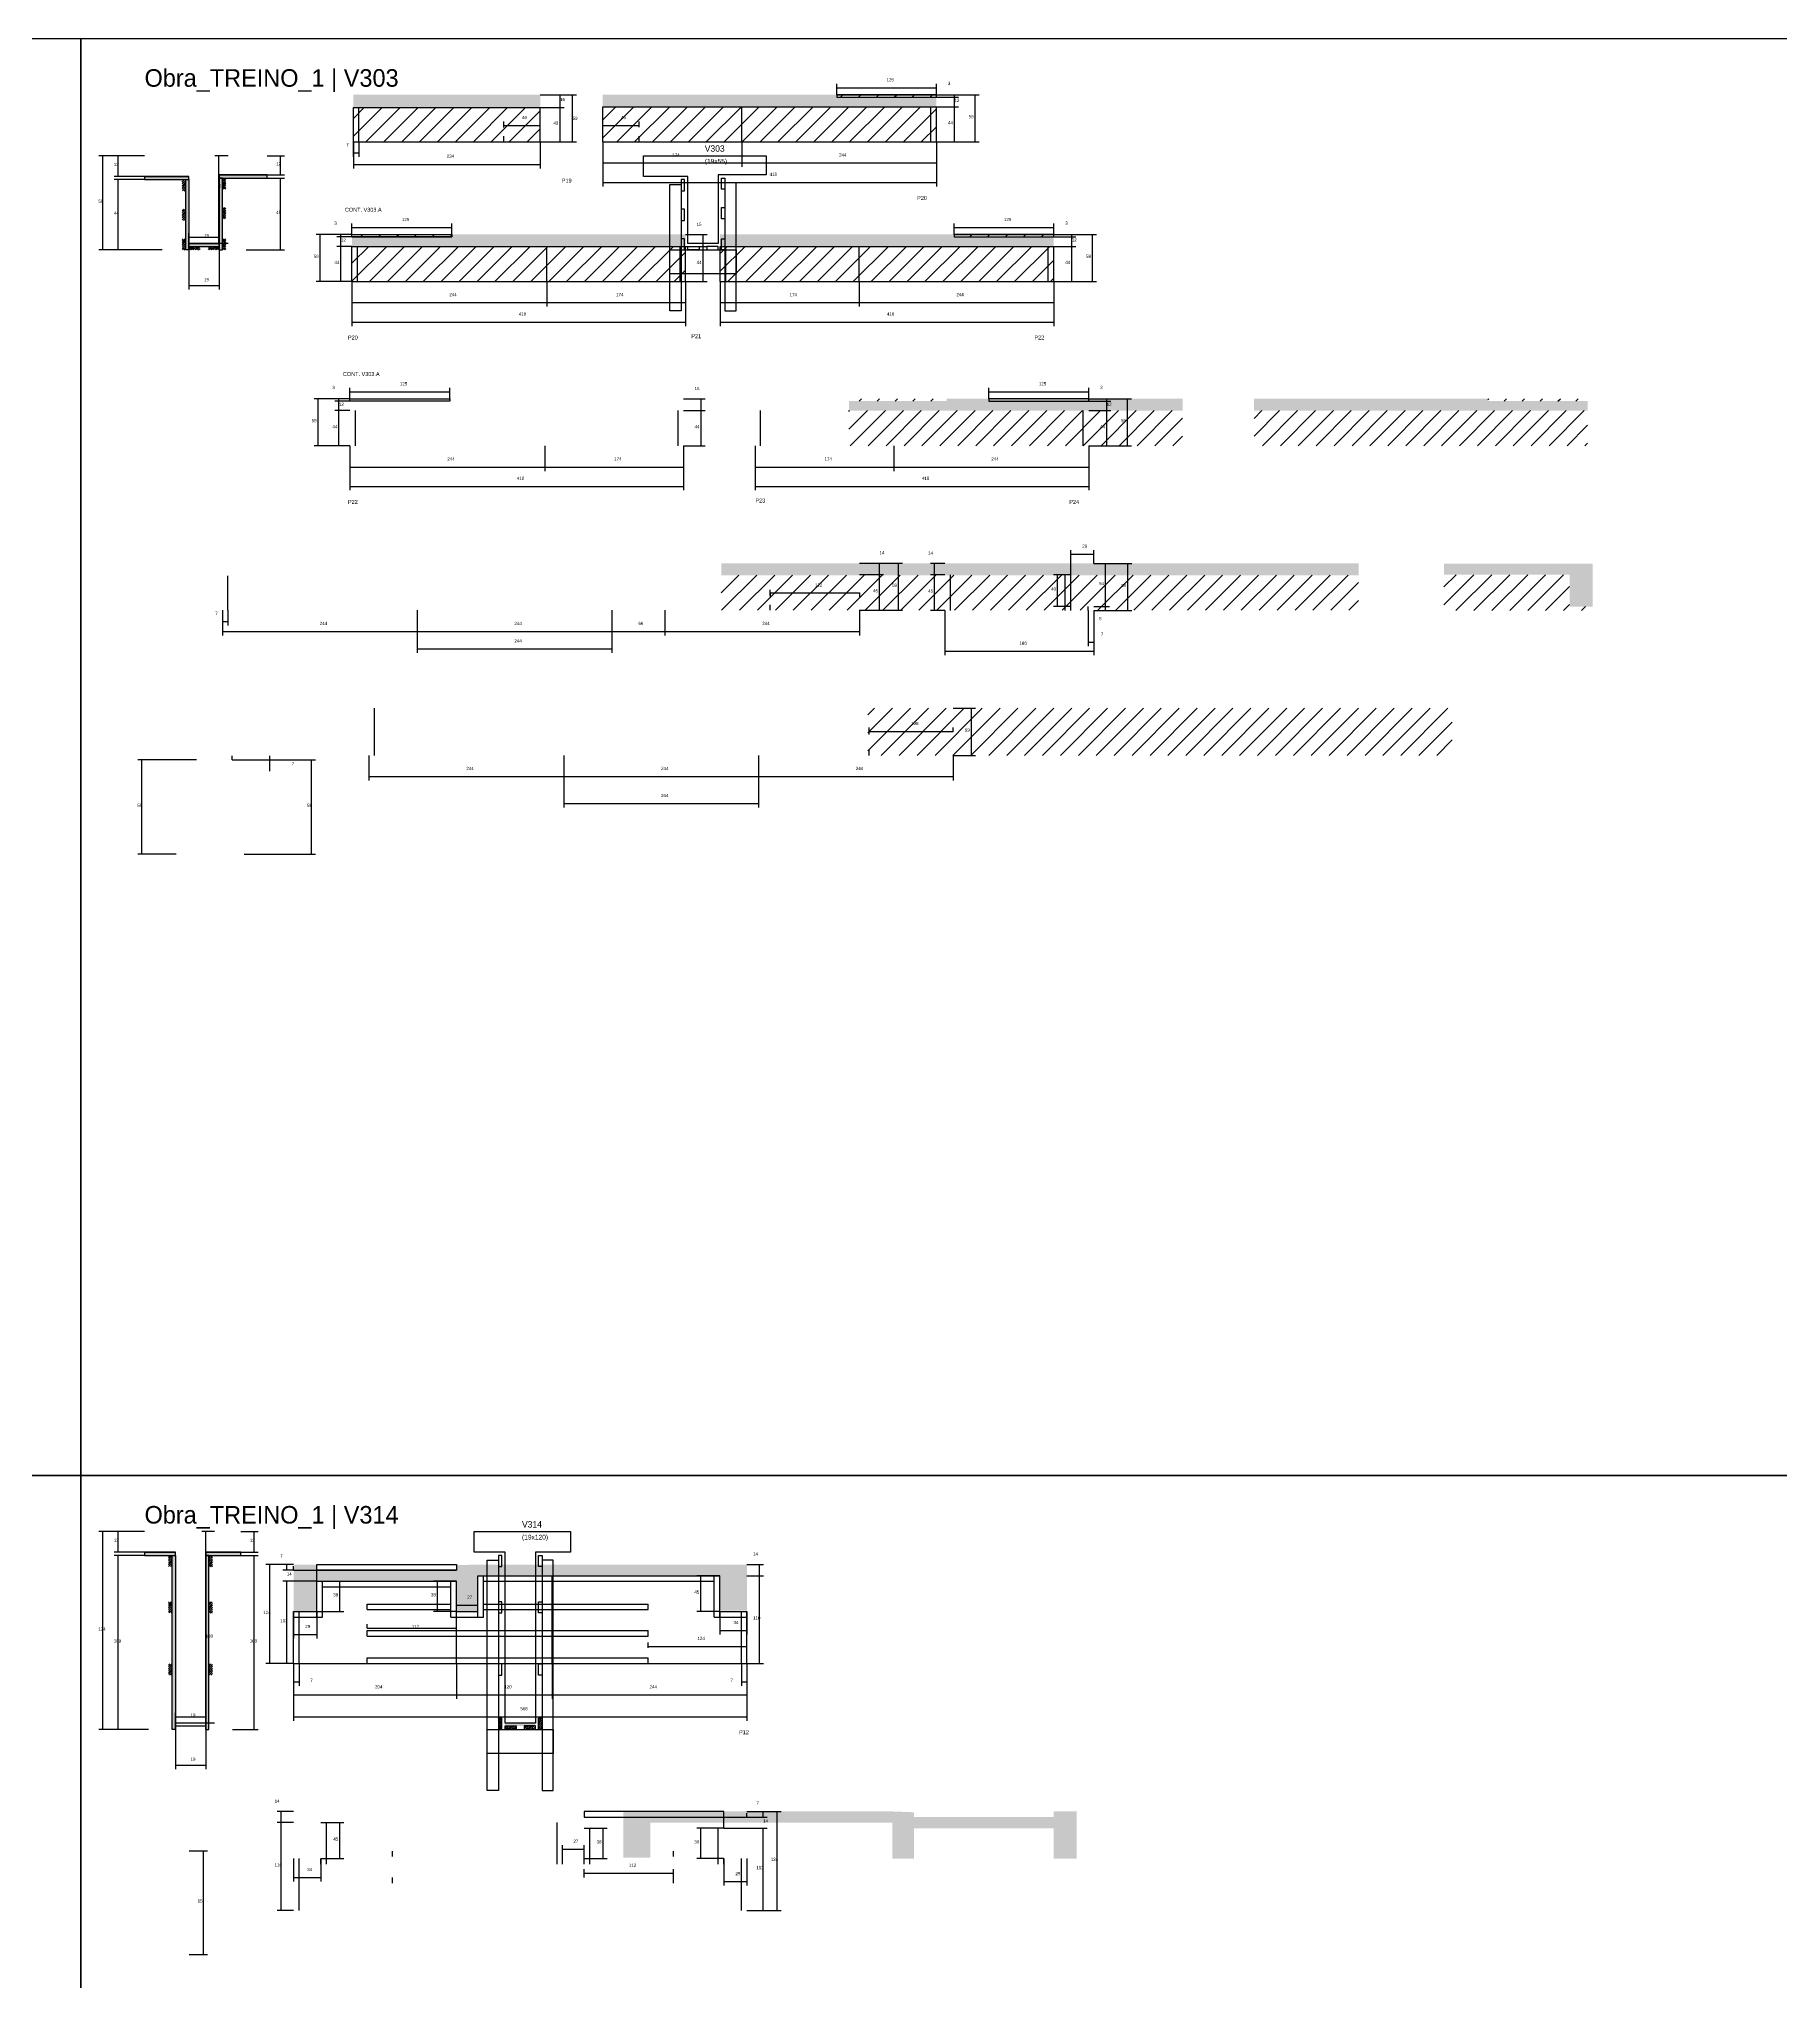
# Model space of a CAD drawing. Header units: metres. Extents: x -41 to 34800, y -36000 to 1848.
# Drawn here: x 8648 to 10829, y -633 to 1800 of the extents above; entities that cross this region are included whole.
import ezdxf

# ---------------------------------------------------------------- set-up
doc = ezdxf.new("R2010")
doc.units = ezdxf.units.M
for name, color, linetype in [('CELL_BORDER', 8, 'Continuous'), ('CONCRETO', 251, 'Continuous'), ('COTA', 4, 'Continuous'), ('Cota Seção (2x)', 4, 'Continuous'), ('Hachura', 253, 'Continuous'), ('LABEL_ID', 3, 'Continuous'), ('Madeira', 126, 'Continuous'), ('NOMENCLATURA', 7, 'Continuous'), ('Painéis', 200, 'Continuous'), ('REAPROVEITAMENTO', 251, 'Continuous'), ('SARR_2.2x7', 40, 'Continuous'), ('SARR_3.5x7', 81, 'Continuous'), ('Texto Seção', 7, 'Continuous')]:
    doc.layers.add(name, color=color, linetype=linetype)

msp = doc.modelspace()

# ---------------------------------------------------------------- hatches: boundary and pattern name
at = {"layer": 'COTA'}
h = msp.add_hatch(dxfattribs=at)
h.set_pattern_fill('AR-CONC', scale=0.03)
h.paths.add_polyline_path([(9275.7, 1714), (9275.7, 1730), (9275.7, 1730), (9041.7, 1730), (9041.7, 1730), (9041.7, 1714), (9041.7, 1714), (9275.7, 1714)])
h = msp.add_hatch(dxfattribs=at)
h.set_pattern_fill('AR-CONC', scale=0.03)
h.paths.add_polyline_path([(9354.2, 1730), (9354.2, 1715), (9354.2, 1715), (9772.2, 1715), (9772.2, 1715), (9772.2, 1727), (9772.2, 1727), (9647.2, 1727), (9647.2, 1727), (9647.2, 1730), (9647.2, 1730), (9354.2, 1730)])
h = msp.add_hatch(dxfattribs=at)
h.set_pattern_fill('AR-CONC', scale=0.03)
h.paths.add_polyline_path([(9457.9, 1540), (9457.9, 1555), (9457.9, 1555), (9162.4, 1555), (9162.4, 1555), (9162.4, 1552), (9162.4, 1552), (9039.9, 1552), (9039.9, 1552), (9039.9, 1540), (9039.9, 1540), (9457.9, 1540)])
h = msp.add_hatch(dxfattribs=at)
h.set_pattern_fill('AR-CONC', scale=0.03)
h.paths.add_polyline_path([(9501.2, 1555), (9501.2, 1540), (9501.2, 1540), (9919.2, 1540), (9919.2, 1540), (9919.2, 1552), (9919.2, 1552), (9794.2, 1552), (9794.2, 1552), (9794.2, 1555), (9794.2, 1555), (9501.2, 1555)])
h = msp.add_hatch(dxfattribs=at)
h.set_pattern_fill('AR-CONC', scale=0.03)
h.paths.add_polyline_path([(10080.5, 1334.2), (10080.5, 1349.2), (10080.5, 1349.2), (9785, 1349.2), (9785, 1349.2), (9785, 1346.2), (9785, 1346.2), (9662.5, 1346.2), (9662.5, 1346.2), (9662.5, 1334.2), (9662.5, 1334.2), (10080.5, 1334.2)])
h = msp.add_hatch(dxfattribs=at)
h.set_pattern_fill('AR-CONC', scale=0.03)
h.paths.add_polyline_path([(10170.1, 1349.2), (10170.1, 1334.2), (10170.1, 1334.2), (10588.1, 1334.2), (10588.1, 1334.2), (10588.1, 1346.2), (10588.1, 1346.2), (10463.1, 1346.2), (10463.1, 1346.2), (10463.1, 1349.2), (10463.1, 1349.2), (10170.1, 1349.2)])
h = msp.add_hatch(dxfattribs=at)
h.set_pattern_fill('AR-CONC', scale=0.03)
h.paths.add_polyline_path([(10301.1, 1128.1), (10301.1, 1143.1), (10301.1, 1143.1), (9502.6, 1143.1), (9502.6, 1143.1), (9502.6, 1128.1), (9502.6, 1128.1), (10301.1, 1128.1)])
h = msp.add_hatch(dxfattribs=at)
h.set_pattern_fill('AR-CONC', scale=0.03)
h.paths.add_polyline_path([(10408, 1142.7), (10408, 1128.7), (10408, 1128.7), (10565.5, 1128.7), (10565.5, 1128.7), (10565.5, 1088.7), (10565.5, 1088.7), (10594.5, 1088.7), (10594.5, 1088.7), (10594.5, 1142.7), (10594.5, 1142.7), (10408, 1142.7)])
h = msp.add_hatch(dxfattribs=at)
h.set_pattern_fill('AR-CONC', scale=0.03)
h.paths.add_polyline_path([(8995.8, -132.3), (9170.8, -132.3), (9170.8, -132.3), (9170.8, -170.3), (9170.8, -170.3), (9197.8, -170.3), (9197.8, -170.3), (9197.8, -111.3), (9197.8, -111.3), (9170.8, -112.2), (9170.8, -112.2), (9170.8, -118.3), (9170.8, -118.3), (8995.8, -118.3), (8995.8, -118.3), (8995.8, -111.3), (8995.8, -111.3), (8966.8, -111.3), (8966.8, -111.3), (8966.8, -170.3), (8966.8, -170.3), (8995.8, -170.3), (8995.8, -170.3), (8995.8, -132.3)])
h = msp.add_hatch(dxfattribs=at)
h.set_pattern_fill('AR-CONC', scale=0.03)
h.paths.add_polyline_path([(9197.8, -125.3), (9500.8, -125.3), (9500.8, -125.3), (9500.8, -169.3), (9500.8, -169.3), (9534.8, -169.3), (9534.8, -169.3), (9534.7, -111.3), (9534.7, -111.3), (9197.8, -111.3), (9197.8, -111.3), (9197.8, -125.3)])
h = msp.add_hatch(dxfattribs=at)
h.set_pattern_fill('AR-CONC', scale=0.03)
h.paths.add_polyline_path([(9716.9, -434.7), (9413.9, -434.7), (9413.9, -434.7), (9413.9, -478.7), (9413.9, -478.7), (9379.9, -478.7), (9379.9, -478.7), (9380.1, -420.7), (9380.1, -420.7), (9716.9, -420.7), (9716.9, -420.7), (9716.9, -434.7)])
h = msp.add_hatch(dxfattribs=at)
h.set_pattern_fill('AR-CONC', scale=0.03)
h.paths.add_polyline_path([(9918.9, -441.7), (9743.9, -441.7), (9743.9, -441.7), (9743.9, -479.8), (9743.9, -479.8), (9716.9, -479.8), (9716.9, -479.8), (9716.9, -420.7), (9716.9, -420.7), (9743.9, -421.7), (9743.9, -421.7), (9743.9, -427.7), (9743.9, -427.7), (9918.9, -427.7), (9918.9, -427.7), (9918.9, -420.7), (9918.9, -420.7), (9947.9, -420.7), (9947.9, -420.7), (9947.9, -479.7), (9947.9, -479.7), (9918.9, -479.7), (9918.9, -479.7), (9918.9, -441.7)])
at = {"layer": 'Hachura'}
h = msp.add_hatch(color=8, dxfattribs=at)
h.dxf.hatch_style = 1
h.paths.add_polyline_path([(8835.6, 1623.6), (8835.6, 1627.6), (8835.6, 1627.6), (8780, 1627.6), (8780, 1627.6), (8780, 1623.6), (8780, 1623.6), (8835.6, 1623.6)])
h = msp.add_hatch(dxfattribs=at)
h.set_pattern_fill('ANSI31', scale=0.5)
h.paths.add_polyline_path([(8827.2, 1609.6), (8831.6, 1609.6), (8831.6, 1609.6), (8831.6, 1623.6), (8831.6, 1623.6), (8827.2, 1623.6), (8827.2, 1623.6), (8827.2, 1609.6)])
h = msp.add_hatch(color=8, dxfattribs=at)
h.dxf.hatch_style = 1
h.paths.add_polyline_path([(8831.6, 1623.6), (8835.6, 1623.6), (8835.6, 1623.6), (8835.6, 1535.6), (8835.6, 1535.6), (8831.6, 1535.6), (8831.6, 1535.6), (8831.6, 1623.6)])
h = msp.add_hatch(color=8, dxfattribs=at)
h.dxf.hatch_style = 1
h.paths.add_polyline_path([(8933.6, 1625.6), (8933.6, 1629.6), (8933.6, 1629.6), (8873.6, 1629.6), (8873.6, 1629.6), (8873.6, 1625.6), (8873.6, 1625.6), (8933.6, 1625.6)])
h = msp.add_hatch(color=8, dxfattribs=at)
h.dxf.hatch_style = 1
h.paths.add_polyline_path([(8877.6, 1625.6), (8873.6, 1625.6), (8873.6, 1625.6), (8873.6, 1535.6), (8873.6, 1535.6), (8877.6, 1535.6), (8877.6, 1535.6), (8877.6, 1625.6)])
h = msp.add_hatch(dxfattribs=at)
h.set_pattern_fill('ANSI31', scale=0.5)
h.paths.add_polyline_path([(8882, 1611.6), (8877.6, 1611.6), (8877.6, 1611.6), (8877.6, 1625.6), (8877.6, 1625.6), (8882, 1625.6), (8882, 1625.6), (8882, 1611.6)])
h = msp.add_hatch(dxfattribs=at)
h.set_pattern_fill('ANSI31', scale=0.5)
h.paths.add_polyline_path([(8827.2, 1572.6), (8831.6, 1572.6), (8831.6, 1572.6), (8831.6, 1586.6), (8831.6, 1586.6), (8827.2, 1586.6), (8827.2, 1586.6), (8827.2, 1572.6)])
h = msp.add_hatch(dxfattribs=at)
h.set_pattern_fill('ANSI31', scale=0.5)
h.paths.add_polyline_path([(8882, 1574.6), (8877.6, 1574.6), (8877.6, 1574.6), (8877.6, 1588.6), (8877.6, 1588.6), (8882, 1588.6), (8882, 1588.6), (8882, 1574.6)])
h = msp.add_hatch(dxfattribs=at)
h.set_pattern_fill('ANSI31', scale=0.5)
h.paths.add_polyline_path([(8827.2, 1535.6), (8831.6, 1535.6), (8831.6, 1535.6), (8831.6, 1549.6), (8831.6, 1549.6), (8827.2, 1549.6), (8827.2, 1549.6), (8827.2, 1535.6)])
h = msp.add_hatch(color=8, dxfattribs=at)
h.dxf.hatch_style = 1
h.paths.add_polyline_path([(8873.6, 1540), (8873.6, 1543.6), (8873.6, 1543.6), (8835.6, 1543.6), (8835.6, 1543.6), (8835.6, 1540), (8835.6, 1540), (8873.6, 1540)])
h = msp.add_hatch(dxfattribs=at)
h.set_pattern_fill('ANSI31', scale=0.5)
h.paths.add_polyline_path([(8835.6, 1535.6), (8835.6, 1540), (8835.6, 1540), (8849.6, 1540), (8849.6, 1540), (8849.6, 1535.6), (8849.6, 1535.6), (8835.6, 1535.6)])
h = msp.add_hatch(dxfattribs=at)
h.set_pattern_fill('ANSI31', scale=0.5)
h.paths.add_polyline_path([(8873.6, 1535.6), (8873.6, 1540), (8873.6, 1540), (8859.6, 1540), (8859.6, 1540), (8859.6, 1535.6), (8859.6, 1535.6), (8873.6, 1535.6)])
h = msp.add_hatch(dxfattribs=at)
h.set_pattern_fill('ANSI31', scale=0.5)
h.paths.add_polyline_path([(8882, 1535.6), (8877.6, 1535.6), (8877.6, 1535.6), (8877.6, 1549.6), (8877.6, 1549.6), (8882, 1549.6), (8882, 1549.6), (8882, 1535.6)])
h = msp.add_hatch(color=8, dxfattribs=at)
h.dxf.hatch_style = 1
h.paths.add_polyline_path([(8818.6, -100), (8818.6, -96), (8818.6, -96), (8780, -96), (8780, -96), (8780, -100), (8780, -100), (8818.6, -100)])
h = msp.add_hatch(color=8, dxfattribs=at)
h.dxf.hatch_style = 1
h.paths.add_polyline_path([(8900.6, -100), (8900.6, -96), (8900.6, -96), (8856.6, -96), (8856.6, -96), (8856.6, -100), (8856.6, -100), (8900.6, -100)])
h = msp.add_hatch(dxfattribs=at)
h.set_pattern_fill('ANSI31', scale=0.5)
h.paths.add_polyline_path([(8810.2, -114), (8814.6, -114), (8814.6, -114), (8814.6, -100), (8814.6, -100), (8810.2, -100), (8810.2, -100), (8810.2, -114)])
h = msp.add_hatch(color=8, dxfattribs=at)
h.dxf.hatch_style = 1
h.paths.add_polyline_path([(8814.6, -100), (8818.6, -100), (8818.6, -100), (8818.6, -318), (8818.6, -318), (8814.6, -318), (8814.6, -318), (8814.6, -100)])
h = msp.add_hatch(color=8, dxfattribs=at)
h.dxf.hatch_style = 1
h.paths.add_polyline_path([(8860.6, -98), (8856.6, -98), (8856.6, -98), (8856.6, -318), (8856.6, -318), (8860.6, -318), (8860.6, -318), (8860.6, -98)])
h = msp.add_hatch(dxfattribs=at)
h.set_pattern_fill('ANSI31', scale=0.5)
h.paths.add_polyline_path([(8865, -114), (8860.6, -114), (8860.6, -114), (8860.6, -100), (8860.6, -100), (8865, -100), (8865, -100), (8865, -114)])
h = msp.add_hatch(dxfattribs=at)
h.set_pattern_fill('ANSI31', scale=0.5)
h.paths.add_polyline_path([(8810.2, -172), (8814.6, -172), (8814.6, -172), (8814.6, -158), (8814.6, -158), (8810.2, -158), (8810.2, -158), (8810.2, -172)])
h = msp.add_hatch(dxfattribs=at)
h.set_pattern_fill('ANSI31', scale=0.5)
h.paths.add_polyline_path([(8865, -172), (8860.6, -172), (8860.6, -172), (8860.6, -158), (8860.6, -158), (8865, -158), (8865, -158), (8865, -172)])
h = msp.add_hatch(dxfattribs=at)
h.set_pattern_fill('ANSI31', scale=0.5)
h.paths.add_polyline_path([(8810.2, -249.8), (8814.6, -249.8), (8814.6, -249.8), (8814.6, -235.8), (8814.6, -235.8), (8810.2, -235.8), (8810.2, -235.8), (8810.2, -249.8)])
h = msp.add_hatch(dxfattribs=at)
h.set_pattern_fill('ANSI31', scale=0.5)
h.paths.add_polyline_path([(8865, -249.8), (8860.6, -249.8), (8860.6, -249.8), (8860.6, -235.8), (8860.6, -235.8), (8865, -235.8), (8865, -235.8), (8865, -249.8)])
h = msp.add_hatch(dxfattribs=at)
h.set_pattern_fill('ANSI31', scale=0.5)
h.paths.add_polyline_path([(9223.3, -318), (9227.7, -318), (9227.7, -318), (9227.7, -304), (9227.7, -304), (9223.3, -304), (9223.3, -304), (9223.3, -318)])
h = msp.add_hatch(color=8, dxfattribs=at)
h.dxf.hatch_style = 1
h.paths.add_polyline_path([(9269.7, -313.6), (9269.7, -310), (9269.7, -310), (9231.7, -310), (9231.7, -310), (9231.7, -313.6), (9231.7, -313.6), (9269.7, -313.6)])
h = msp.add_hatch(dxfattribs=at)
h.set_pattern_fill('ANSI31', scale=0.5)
h.paths.add_polyline_path([(9231.7, -318), (9231.7, -313.6), (9231.7, -313.6), (9245.7, -313.6), (9245.7, -313.6), (9245.7, -318), (9245.7, -318), (9231.7, -318)])
h = msp.add_hatch(dxfattribs=at)
h.set_pattern_fill('ANSI31', scale=0.5)
h.paths.add_polyline_path([(9269.7, -318), (9269.7, -313.6), (9269.7, -313.6), (9255.7, -313.6), (9255.7, -313.6), (9255.7, -318), (9255.7, -318), (9269.7, -318)])
h = msp.add_hatch(dxfattribs=at)
h.set_pattern_fill('ANSI31', scale=0.5)
h.paths.add_polyline_path([(9278.1, -318), (9273.7, -318), (9273.7, -318), (9273.7, -304), (9273.7, -304), (9278.1, -304), (9278.1, -304), (9278.1, -318)])
at = {"layer": 'REAPROVEITAMENTO'}
h = msp.add_hatch(dxfattribs=at)
h.set_pattern_fill('ANSI31', scale=5)
h.paths.add_polyline_path([(9647.2, 1727), (9647.2, 1730), (9647.2, 1730), (9772.2, 1730), (9772.2, 1730), (9772.2, 1727), (9772.2, 1727), (9647.2, 1727)])
h = msp.add_hatch(dxfattribs=at)
h.set_pattern_fill('ANSI31', scale=5)
h.paths.add_polyline_path([(9041.7, 1671), (9275.7, 1671), (9275.7, 1671), (9275.7, 1714), (9275.7, 1714), (9041.7, 1714), (9041.7, 1714), (9041.7, 1671)])
h = msp.add_hatch(dxfattribs=at)
h.set_pattern_fill('ANSI31', scale=5)
h.paths.add_polyline_path([(9354.2, 1715), (9354.2, 1671), (9354.2, 1671), (9772.2, 1671), (9772.2, 1671), (9772.2, 1715), (9772.2, 1715), (9354.2, 1715)])
h = msp.add_hatch(dxfattribs=at)
h.set_pattern_fill('ANSI31', scale=5)
h.paths.add_polyline_path([(9039.9, 1552), (9039.9, 1555), (9039.9, 1555), (9164.9, 1555), (9164.9, 1555), (9164.9, 1552), (9164.9, 1552), (9039.9, 1552)])
h = msp.add_hatch(dxfattribs=at)
h.set_pattern_fill('ANSI31', scale=5)
h.paths.add_polyline_path([(9039.9, 1540), (9039.9, 1496), (9039.9, 1496), (9457.9, 1496), (9457.9, 1496), (9457.9, 1540), (9457.9, 1540), (9039.9, 1540)])
h = msp.add_hatch(dxfattribs=at)
h.set_pattern_fill('ANSI31', scale=5)
h.paths.add_polyline_path([(9501.2, 1540), (9501.2, 1496), (9501.2, 1496), (9919.2, 1496), (9919.2, 1496), (9919.2, 1540), (9919.2, 1540), (9501.2, 1540)])
h = msp.add_hatch(dxfattribs=at)
h.set_pattern_fill('ANSI31', scale=5)
h.paths.add_polyline_path([(9794.2, 1552), (9794.2, 1555), (9794.2, 1555), (9919.2, 1555), (9919.2, 1555), (9919.2, 1552), (9919.2, 1552), (9794.2, 1552)])
h = msp.add_hatch(dxfattribs=at)
h.set_pattern_fill('ANSI31', scale=5)
h.paths.add_polyline_path([(9662.5, 1346.2), (9662.5, 1349.2), (9662.5, 1349.2), (9787.5, 1349.2), (9787.5, 1349.2), (9787.5, 1346.2), (9787.5, 1346.2), (9662.5, 1346.2)])
h = msp.add_hatch(dxfattribs=at)
h.set_pattern_fill('ANSI31', scale=5)
h.paths.add_polyline_path([(10463.1, 1346.2), (10463.1, 1349.2), (10463.1, 1349.2), (10588.1, 1349.2), (10588.1, 1349.2), (10588.1, 1346.2), (10588.1, 1346.2), (10463.1, 1346.2)])
h = msp.add_hatch(dxfattribs=at)
h.set_pattern_fill('ANSI31', scale=5)
h.paths.add_polyline_path([(10080.5, 1290.2), (10080.5, 1334.2), (10080.5, 1334.2), (9662.5, 1334.2), (9662.5, 1334.2), (9662.5, 1290.2), (9662.5, 1290.2), (10080.5, 1290.2)])
h = msp.add_hatch(dxfattribs=at)
h.set_pattern_fill('ANSI31', scale=5)
h.paths.add_polyline_path([(10170.1, 1334.2), (10170.1, 1290.2), (10170.1, 1290.2), (10588.1, 1290.2), (10588.1, 1290.2), (10588.1, 1334.2), (10588.1, 1334.2), (10170.1, 1334.2)])
h = msp.add_hatch(dxfattribs=at)
h.set_pattern_fill('ANSI31', scale=5)
h.paths.add_polyline_path([(9502.6, 1128.1), (9502.6, 1084.1), (9502.6, 1084.1), (10301.1, 1084.1), (10301.1, 1084.1), (10301.1, 1128.1), (10301.1, 1128.1), (9502.6, 1128.1)])
h = msp.add_hatch(dxfattribs=at)
h.set_pattern_fill('ANSI31', scale=5)
h.paths.add_polyline_path([(10565.5, 1088.7), (10565.5, 1128.7), (10565.5, 1128.7), (10408, 1128.7), (10408, 1128.7), (10408, 1083.7), (10408, 1083.7), (10594.5, 1083.7), (10594.5, 1083.7), (10594.5, 1088.7), (10594.5, 1088.7), (10565.5, 1088.7)])
h = msp.add_hatch(dxfattribs=at)
h.set_pattern_fill('ANSI31', scale=5)
h.paths.add_polyline_path([(10418.3, 902.4), (10418.3, 961.4), (10418.3, 961.4), (9686.3, 961.4), (9686.3, 961.4), (9686.3, 902.4), (9686.3, 902.4), (10418.3, 902.4)])

# ---------------------------------------------------------------- linework, layer by layer
at = {"layer": 'CELL_BORDER'}
for points in [[(5800, 0), (8700, 0), (8700, 1800), (5800, 1800)], [(8700, 0), (11600, 0), (11600, 1800), (8700, 1800)], [(5800, -1800), (8700, -1800), (8700, 0), (5800, 0)], [(8700, -1800), (11600, -1800), (11600, 0), (8700, 0)]]:
    msp.add_lwpolyline(points, close=True, dxfattribs=at)
at = {"layer": 'CONCRETO'}
for points in [[(9405.1, 1627.6), (9405.1, 1653.6), (9558.7, 1653.6), (9558.7, 1629.6), (9498.7, 1629.6), (9498.7, 1543.6), (9460.7, 1543.6), (9460.7, 1627.6)], [(9193.1, -96), (9193.1, -70), (9313.7, -70), (9313.7, -96), (9269.7, -96), (9269.7, -310), (9231.7, -310), (9231.7, -96)]]:
    msp.add_lwpolyline(points, close=True, dxfattribs=at)
at = {"layer": 'COTA'}
for p, q in [((9275.7, 1730), (9305.6, 1730)), ((9275.7, 1730), (9321.3, 1730)), ((9300.6, 1714), (9300.6, 1730)), ((9316.3, 1671), (9316.3, 1730)), ((9647.2, 1730), (9647.2, 1743.6)), ((9647.2, 1738.6), (9772.2, 1738.6)), ((9772.2, 1730), (9772.2, 1743.6)), ((9772.2, 1730), (9799.8, 1730)), ((9772.2, 1730), (9825.8, 1730)), ((9794.8, 1727), (9794.8, 1730)), ((9820.8, 1671), (9820.8, 1730)), ((9275.7, 1714), (9305.6, 1714)), ((9275.7, 1714), (9305.6, 1714)), ((9300.6, 1671), (9300.6, 1714)), ((9772.2, 1727), (9799.8, 1727)), ((9772.2, 1727), (9799.8, 1727)), ((9772.2, 1715), (9799.8, 1715)), ((9772.2, 1715), (9799.8, 1715)), ((9794.8, 1715), (9794.8, 1727)), ((9794.8, 1671), (9794.8, 1715)), ((9230.2, 1690.4), (9230.2, 1696.3)), ((9230.2, 1691.3), (9275.7, 1691.3)), ((9275.7, 1690.4), (9275.7, 1696.3)), ((9354.2, 1690.4), (9354.2, 1696.3)), ((9354.2, 1691.3), (9399.7, 1691.3)), ((9399.7, 1690.4), (9399.7, 1696.3)), ((9041.6, 1671), (9041.6, 1652.1)), ((9041.6, 1657.1), (9048.6, 1657.1)), ((9041.7, 1671), (9041.7, 1637.7)), ((9048.6, 1671), (9048.6, 1652.1)), ((9275.7, 1671), (9275.7, 1637.7)), ((9275.7, 1671), (9305.6, 1671)), ((9275.7, 1671), (9321.3, 1671)), ((9354.2, 1671), (9354.2, 1639.5)), ((9354.2, 1671), (9354.2, 1615.2)), ((9528.2, 1671), (9528.2, 1639.5)), ((9528.2, 1671), (9528.2, 1639.5)), ((9772.2, 1671), (9772.2, 1639.5)), ((9772.2, 1671), (9772.2, 1615.2)), ((9772.2, 1671), (9799.8, 1671)), ((9772.2, 1671), (9825.8, 1671)), ((8780, 1653.6), (8722.6, 1653.6)), ((8727.6, 1535.6), (8727.6, 1653.6)), ((8780, 1653.6), (8741.9, 1653.6)), ((8746.9, 1627.6), (8746.9, 1653.6)), ((8933.6, 1653.6), (8955.4, 1653.6)), ((8950.4, 1629.6), (8950.4, 1653.6)), ((9041.7, 1642.7), (9275.7, 1642.7)), ((9354.2, 1644.5), (9528.2, 1644.5)), ((9528.2, 1644.5), (9772.2, 1644.5)), ((8780, 1627.6), (8741.9, 1627.6)), ((8780, 1623.6), (8741.9, 1623.6)), ((8746.9, 1535.6), (8746.9, 1623.6)), ((8933.6, 1629.6), (8955.4, 1629.6)), ((8933.6, 1625.6), (8955.4, 1625.6)), ((8950.4, 1535.6), (8950.4, 1625.6)), ((9354.2, 1620.2), (9772.2, 1620.2)), ((9039.9, 1555), (9039.9, 1568.6)), ((9039.9, 1563.6), (9164.9, 1563.6)), ((9164.9, 1555), (9164.9, 1568.6)), ((9794.2, 1555), (9794.2, 1568.6)), ((9794.2, 1563.6), (9919.2, 1563.6)), ((9919.2, 1555), (9919.2, 1568.6)), ((8802, 1535.6), (8722.6, 1535.6)), ((8802, 1535.6), (8741.9, 1535.6)), ((8835.6, 1535.6), (8835.6, 1485.9)), ((8873.6, 1535.6), (8873.6, 1485.9)), ((8907.2, 1535.6), (8955.4, 1535.6)), ((9039.9, 1555), (8995, 1555)), ((9000, 1496), (9000, 1555)), ((9039.9, 1555), (9021, 1555)), ((9039.9, 1552), (9021, 1552)), ((9039.9, 1552), (9021, 1552)), ((9039.9, 1540), (9021, 1540)), ((9039.9, 1540), (9021, 1540)), ((9026, 1552), (9026, 1555)), ((9026, 1540), (9026, 1552)), ((9026, 1496), (9026, 1540)), ((9457.9, 1555), (9484.8, 1555)), ((9457.9, 1540), (9484.8, 1540)), ((9457.9, 1540), (9484.8, 1540)), ((9479.8, 1540), (9479.8, 1555)), ((9479.8, 1496), (9479.8, 1540)), ((9919.2, 1555), (9946.8, 1555)), ((9919.2, 1555), (9972.8, 1555)), ((9919.2, 1552), (9946.8, 1552)), ((9919.2, 1552), (9946.8, 1552)), ((9919.2, 1540), (9946.8, 1540)), ((9919.2, 1540), (9946.8, 1540)), ((9941.8, 1552), (9941.8, 1555)), ((9941.8, 1540), (9941.8, 1552)), ((9941.8, 1496), (9941.8, 1540)), ((9967.8, 1496), (9967.8, 1555)), ((8835.6, 1490.9), (8873.6, 1490.9)), ((9039.9, 1496), (8995, 1496)), ((9039.9, 1496), (9021, 1496)), ((9039.9, 1496), (9039.9, 1464.5)), ((9039.9, 1496), (9039.9, 1440.2)), ((9283.9, 1496), (9283.9, 1464.5)), ((9283.9, 1496), (9283.9, 1464.5)), ((9457.9, 1496), (9457.9, 1464.5)), ((9457.9, 1496), (9457.9, 1440.2)), ((9457.9, 1496), (9484.8, 1496)), ((9501.2, 1496), (9501.2, 1464.5)), ((9501.2, 1496), (9501.2, 1440.2)), ((9675.2, 1496), (9675.2, 1464.5)), ((9675.2, 1496), (9675.2, 1464.5)), ((9919.2, 1496), (9919.2, 1464.5)), ((9919.2, 1496), (9919.2, 1440.2)), ((9919.2, 1496), (9946.8, 1496)), ((9919.2, 1496), (9972.8, 1496)), ((9039.9, 1469.5), (9283.9, 1469.5)), ((9283.9, 1469.5), (9457.9, 1469.5)), ((9501.2, 1469.5), (9675.2, 1469.5)), ((9675.2, 1469.5), (9919.2, 1469.5)), ((9039.9, 1445.2), (9457.9, 1445.2)), ((9501.2, 1445.2), (9919.2, 1445.2)), ((9037.4, 1349.2), (9037.4, 1362.8)), ((9162.4, 1349.2), (9162.4, 1362.8)), ((9838, 1349.2), (9838, 1362.8)), ((9963, 1349.2), (9963, 1362.8)), ((9037.4, 1349.2), (8992.5, 1349.2)), ((8997.5, 1290.2), (8997.5, 1349.2)), ((9037.4, 1349.2), (9018.5, 1349.2)), ((9037.4, 1346.2), (9018.5, 1346.2)), ((9037.4, 1346.2), (9018.5, 1346.2)), ((9023.5, 1346.2), (9023.5, 1349.2)), ((9023.5, 1334.2), (9023.5, 1346.2)), ((9037.4, 1357.8), (9162.4, 1357.8)), ((9455.4, 1349.2), (9482.3, 1349.2)), ((9477.3, 1334.2), (9477.3, 1349.2)), ((9838, 1357.8), (9963, 1357.8)), ((9963, 1349.2), (9990.5, 1349.2)), ((9963, 1349.2), (10016.5, 1349.2)), ((9963, 1346.2), (9990.5, 1346.2)), ((9963, 1346.2), (9990.5, 1346.2)), ((9985.5, 1346.2), (9985.5, 1349.2)), ((9985.5, 1334.2), (9985.5, 1346.2)), ((10011.5, 1290.2), (10011.5, 1349.2)), ((9037.4, 1334.2), (9018.5, 1334.2)), ((9037.4, 1334.2), (9018.5, 1334.2)), ((9023.5, 1290.2), (9023.5, 1334.2)), ((9455.4, 1334.2), (9482.3, 1334.2)), ((9455.4, 1334.2), (9482.3, 1334.2)), ((9477.3, 1290.2), (9477.3, 1334.2)), ((9963, 1334.2), (9990.5, 1334.2)), ((9963, 1334.2), (9990.5, 1334.2)), ((9985.5, 1290.2), (9985.5, 1334.2)), ((9037.4, 1290.2), (8992.5, 1290.2)), ((9037.4, 1290.2), (9018.5, 1290.2)), ((9037.4, 1290.2), (9037.4, 1258.6)), ((9037.4, 1290.2), (9037.4, 1234.4)), ((9281.4, 1290.2), (9281.4, 1258.6)), ((9281.4, 1290.2), (9281.4, 1258.6)), ((9455.4, 1290.2), (9455.4, 1258.6)), ((9455.4, 1290.2), (9455.4, 1234.4)), ((9455.4, 1290.2), (9482.3, 1290.2)), ((9545, 1290.2), (9545, 1258.6)), ((9545, 1290.2), (9545, 1234.4)), ((9719, 1290.2), (9719, 1258.6)), ((9719, 1290.2), (9719, 1258.6)), ((9963, 1290.2), (9963, 1258.6)), ((9963, 1290.2), (9963, 1234.4)), ((9963, 1290.2), (9990.5, 1290.2)), ((9963, 1290.2), (10016.5, 1290.2)), ((9037.4, 1263.6), (9281.4, 1263.6)), ((9281.4, 1263.6), (9455.4, 1263.6)), ((9545, 1263.6), (9719, 1263.6)), ((9719, 1263.6), (9963, 1263.6)), ((9037.4, 1239.4), (9455.4, 1239.4)), ((9545, 1239.4), (9963, 1239.4)), ((9940.4, 1128.7), (9940.4, 1159.3)), ((9940.4, 1154.3), (9969.4, 1154.3)), ((9969.4, 1142.7), (9969.4, 1159.3)), ((9676, 1143.1), (9705.9, 1143.1)), ((9676, 1143.1), (9729.8, 1143.1)), ((9676, 1129.1), (9705.9, 1129.1)), ((9676, 1129.1), (9705.9, 1129.1)), ((9700.9, 1129.1), (9700.9, 1143.1)), ((9700.9, 1084.1), (9700.9, 1129.1)), ((9724.8, 1084.1), (9724.8, 1143.1)), ((9782.9, 1142.7), (9764.9, 1142.7)), ((9782.9, 1128.7), (9764.9, 1128.7)), ((9782.9, 1128.7), (9764.9, 1128.7)), ((9769.9, 1128.7), (9769.9, 1142.7)), ((9769.9, 1083.7), (9769.9, 1128.7)), ((9940.4, 1128.7), (9919, 1128.7)), ((9924, 1088.7), (9924, 1128.7)), ((9969.4, 1142.7), (9989.1, 1142.7)), ((9969.4, 1142.7), (10017.1, 1142.7)), ((9984.1, 1088.7), (9984.1, 1142.7)), ((10012.1, 1083.7), (10012.1, 1142.7)), ((9564, 1106.1), (9564, 1100.8)), ((9564, 1105.8), (9676, 1105.8)), ((9676, 1106.1), (9676, 1100.8)), ((8877.5, 1084.1), (8877.5, 1052.6)), ((8877.5, 1084.1), (8877.5, 1065.2)), ((8884.5, 1084.1), (8884.5, 1065.2)), ((9121.5, 1084.1), (9121.5, 1052.6)), ((9121.5, 1084.1), (9121.5, 1030.8)), ((9121.5, 1084.1), (9121.5, 1052.6)), ((9365.5, 1084.1), (9365.5, 1030.8)), ((9365.5, 1084.1), (9365.5, 1052.6)), ((9365.5, 1084.1), (9365.5, 1052.6)), ((9432, 1084.1), (9432, 1052.6)), ((9432, 1084.1), (9432, 1052.6)), ((9676, 1084.1), (9676, 1052.6)), ((9676, 1084.1), (9705.9, 1084.1)), ((9676, 1084.1), (9729.8, 1084.1)), ((9782.9, 1083.7), (9764.9, 1083.7)), ((9782.9, 1083.7), (9782.9, 1027.9)), ((9940.4, 1088.7), (9919, 1088.7)), ((9962.4, 1083.7), (9962.4, 1039.3)), ((9969.4, 1088.7), (9989.1, 1088.7)), ((9969.4, 1088.7), (9989.1, 1088.7)), ((9969.4, 1083.7), (9969.4, 1027.9)), ((9969.4, 1083.7), (9989.1, 1083.7)), ((9969.4, 1083.7), (10017.1, 1083.7)), ((9969.4, 1083.7), (9969.4, 1039.3)), ((9984.1, 1083.7), (9984.1, 1088.7)), ((8877.5, 1070.2), (8884.5, 1070.2)), ((8877.5, 1057.6), (9121.5, 1057.6)), ((9121.5, 1057.6), (9365.5, 1057.6)), ((9365.5, 1057.6), (9432, 1057.6)), ((9432, 1057.6), (9676, 1057.6)), ((9121.5, 1035.8), (9365.5, 1035.8)), ((9782.9, 1032.9), (9969.4, 1032.9)), ((9962.4, 1044.3), (9969.4, 1044.3)), ((9793.2, 961.4), (9821, 961.4)), ((9816, 902.4), (9816, 961.4)), ((9687.7, 931.9), (9687.7, 937.2)), ((9687.7, 932.2), (9793.2, 932.2)), ((9793.2, 931.9), (9793.2, 937.2)), ((8889.7, 896.7), (8889.7, 901.7)), ((8936.9, 882.7), (8936.9, 901.7)), ((9061.2, 902.4), (9061.2, 870.9)), ((9305.2, 902.4), (9305.2, 870.9)), ((9305.2, 902.4), (9305.2, 870.9)), ((9305.2, 902.4), (9305.2, 836.9)), ((9549.2, 902.4), (9549.2, 870.9)), ((9549.2, 902.4), (9549.2, 836.9)), ((9549.2, 902.4), (9549.2, 870.9)), ((9793.2, 902.4), (9821, 902.4)), ((9793.2, 902.4), (9793.2, 870.9)), ((8844.9, 896.7), (8771.4, 896.7)), ((8776.4, 778.7), (8776.4, 896.7)), ((8889.7, 896.7), (8994.2, 896.7)), ((8889.7, 896.7), (8936.9, 896.7)), ((8989.2, 778.7), (8989.2, 896.7)), ((9061.2, 875.9), (9305.2, 875.9)), ((9305.2, 875.9), (9549.2, 875.9)), ((9549.2, 875.9), (9793.2, 875.9)), ((9305.2, 841.9), (9549.2, 841.9)), ((8819.7, 778.7), (8771.4, 778.7)), ((8904.9, 778.7), (8994.2, 778.7)), ((8780, -70), (8722.6, -70)), ((8727.6, -318), (8727.6, -70)), ((8780, -70), (8741.9, -70)), ((8746.9, -96), (8746.9, -70)), ((8900.6, -70), (8922.4, -70)), ((8917.4, -96), (8917.4, -70)), ((8780, -96), (8741.9, -96)), ((8900.6, -96), (8922.4, -96)), ((8780, -100), (8741.9, -100)), ((8746.9, -318), (8746.9, -100)), ((8900.6, -100), (8922.4, -100)), ((8917.4, -318), (8917.4, -100)), ((8966.8, -111.3), (8953.2, -111.3)), ((8966.8, -118.3), (8953.2, -118.3)), ((8958.2, -118.3), (8958.2, -111.3)), ((8966.8, -118.3), (8966.8, -113.3)), ((8966.8, -118.3), (8995.8, -118.3)), ((8995.8, -132.3), (8995.8, -113.3)), ((9534.8, -111.3), (9555.5, -111.3)), ((9550.5, -125.3), (9550.5, -111.3)), ((8995.8, -132.3), (8953.2, -132.3)), ((8958.2, -235.3), (8958.2, -132.3)), ((9534.8, -125.3), (9555.5, -125.3)), ((9534.8, -125.3), (9555.5, -125.3)), ((9550.5, -235.3), (9550.5, -125.3)), ((8966.8, -235.3), (8953.2, -235.3)), ((8966.8, -235.3), (8966.8, -263.4)), ((8973.8, -235.3), (8973.8, -263.4)), ((9170.8, -235.3), (9170.8, -279.6)), ((9290.8, -235.3), (9290.8, -279.6)), ((9290.8, -235.3), (9290.8, -279.6)), ((9527.8, -235.3), (9527.8, -263.4)), ((9534.8, -235.3), (9534.8, -279.6)), ((9534.8, -235.3), (9555.5, -235.3)), ((9534.8, -235.3), (9534.8, -263.4)), ((8966.8, -258.4), (8973.8, -258.4)), ((9527.8, -258.4), (9534.8, -258.4)), ((9170.8, -274.6), (9290.8, -274.6)), ((9290.8, -274.6), (9534.8, -274.6)), ((8785, -318), (8722.6, -318)), ((8785, -318), (8741.9, -318)), ((8818.6, -318), (8818.6, -367.7)), ((8856.6, -318), (8856.6, -367.7)), ((8890.2, -318), (8922.4, -318)), ((8818.6, -362.7), (8856.6, -362.7)), ((8966.8, -420.7), (8946.1, -420.7)), ((8966.8, -434.7), (8946.1, -434.7)), ((8966.8, -434.7), (8946.1, -434.7)), ((8951.1, -434.7), (8951.1, -420.7)), ((8951.1, -544.7), (8951.1, -434.7)), ((9505.8, -441.7), (9505.8, -422.7)), ((9505.8, -427.7), (9534.8, -427.7)), ((9534.8, -420.7), (9559.9, -420.7)), ((9534.8, -427.7), (9534.8, -422.7)), ((9534.8, -427.7), (9559.9, -427.7)), ((9554.9, -427.7), (9554.9, -420.7)), ((9505.8, -441.7), (9559.9, -441.7)), ((9554.9, -544.7), (9554.9, -441.7)), ((8836, -469.8), (8859, -469.8)), ((8854, -599.8), (8854, -469.8)), ((8966.8, -544.7), (8946.1, -544.7)), ((9534.8, -544.7), (9559.9, -544.7)), ((8836, -599.8), (8859, -599.8))]:
    msp.add_line(p, q, dxfattribs=at)
at = {"layer": 'Cota Seção (2x)'}
for p, q in [((8884.6, 1653.6), (8868.1, 1653.6)), ((8873.1, 1543.6), (8873.1, 1653.6)), ((8835.6, 1535.6), (8835.6, 1556.6)), ((8835.6, 1551.6), (8873.6, 1551.6)), ((8884.6, 1543.6), (8868.1, 1543.6)), ((8873.6, 1535.6), (8873.6, 1556.6)), ((8867.6, -70), (8851.6, -70)), ((8856.6, -310), (8856.6, -70)), ((8966.8, -111.3), (8931.9, -111.3)), ((8936.9, -235.3), (8936.9, -111.3)), ((8995.8, -132.3), (9029.7, -132.3)), ((9024.7, -170.3), (9024.7, -132.3)), ((9170.8, -132.3), (9142, -132.3)), ((9147, -170.3), (9147, -132.3)), ((9500.8, -125.3), (9472, -125.3)), ((9477, -170.3), (9477, -125.3)), ((8966.8, -170.3), (8966.8, -204.1)), ((8995.8, -170.3), (9029.7, -170.3)), ((8995.8, -170.3), (8995.8, -204.1)), ((9170.8, -170.3), (9142, -170.3)), ((9170.8, -170.3), (9170.8, -157.4)), ((9170.8, -162.4), (9197.8, -162.4)), ((9197.8, -170.3), (9197.8, -157.4)), ((9500.8, -170.3), (9472, -170.3)), ((9500.8, -170.3), (9500.8, -199.1)), ((9534.8, -170.3), (9534.8, -199.1)), ((9058.8, -190.9), (9058.8, -185.9)), ((9058.8, -190.9), (9170.8, -190.9)), ((9170.8, -197.6), (9170.8, -185.9)), ((9500.8, -194.1), (9534.8, -194.1)), ((8966.8, -199.1), (8995.8, -199.1)), ((9410.8, -215.5), (9410.8, -209)), ((9410.8, -214), (9534.8, -214)), ((9534.8, -215.5), (9534.8, -209)), ((8966.8, -235.3), (8931.9, -235.3)), ((8966.8, -235.3), (8966.8, -279.6)), ((8966.8, -235.3), (8966.8, -307.1)), ((9170.8, -235.3), (9170.8, -279.6)), ((9534.8, -235.3), (9534.8, -307.1)), ((8966.8, -274.6), (9170.8, -274.6)), ((8818.6, -318), (8818.6, -297)), ((8818.6, -302), (8856.6, -302)), ((8867.6, -310), (8851.6, -310)), ((8856.6, -318), (8856.6, -297)), ((8966.8, -302.1), (9534.8, -302.1)), ((9000.8, -434.7), (9029.7, -434.7)), ((9024.7, -479.7), (9024.7, -434.7)), ((9534.8, -420.7), (9577.7, -420.7)), ((9572.7, -544.7), (9572.7, -420.7)), ((9330.8, -441.7), (9359.7, -441.7)), ((9354.7, -479.8), (9354.7, -441.7)), ((9505.8, -441.7), (9472, -441.7)), ((9477, -479.7), (9477, -441.7)), ((8966.8, -479.7), (8966.8, -508.6)), ((9000.8, -479.7), (9029.7, -479.7)), ((9000.8, -479.7), (9000.8, -508.6)), ((9303.8, -479.8), (9303.8, -463)), ((9303.8, -468), (9330.8, -468)), ((9330.8, -479.8), (9330.8, -463)), ((9330.8, -479.8), (9359.7, -479.8)), ((9505.8, -479.7), (9472, -479.7)), ((9505.8, -479.7), (9505.8, -513.5)), ((9534.8, -479.7), (9534.8, -513.5)), ((8966.8, -503.6), (9000.8, -503.6)), ((9330.8, -503.6), (9330.8, -493.1)), ((9330.8, -498.1), (9442.8, -498.1)), ((9442.8, -503.6), (9442.8, -493.1)), ((9505.8, -508.5), (9534.8, -508.5)), ((9534.8, -544.7), (9577.7, -544.7))]:
    msp.add_line(p, q, dxfattribs=at)
at = {"layer": 'Madeira'}
for points in [[(9452.3, 1609.6), (9456.7, 1609.6), (9456.7, 1623.6), (9452.3, 1623.6)], [(9507.1, 1611.6), (9502.7, 1611.6), (9502.7, 1625.6), (9507.1, 1625.6)], [(9452.3, 1572.6), (9456.7, 1572.6), (9456.7, 1586.6), (9452.3, 1586.6)], [(9507.1, 1574.6), (9502.7, 1574.6), (9502.7, 1588.6), (9507.1, 1588.6)], [(9452.3, 1535.6), (9456.7, 1535.6), (9456.7, 1549.6), (9452.3, 1549.6)], [(9460.7, 1535.6), (9460.7, 1540), (9474.7, 1540), (9474.7, 1535.6)], [(9498.7, 1535.6), (9498.7, 1540), (9484.7, 1540), (9484.7, 1535.6)], [(9507.1, 1535.6), (9502.7, 1535.6), (9502.7, 1549.6), (9507.1, 1549.6)], [(9223.3, -114), (9227.7, -114), (9227.7, -100), (9223.3, -100)], [(9278.1, -114), (9273.7, -114), (9273.7, -100), (9278.1, -100)], [(9223.3, -172), (9227.7, -172), (9227.7, -158), (9223.3, -158)], [(9278.1, -172), (9273.7, -172), (9273.7, -158), (9278.1, -158)], [(9223.3, -249.8), (9227.7, -249.8), (9227.7, -235.8), (9223.3, -235.8)], [(9278.1, -249.8), (9273.7, -249.8), (9273.7, -235.8), (9278.1, -235.8)], [(9223.3, -318), (9227.7, -318), (9227.7, -304), (9223.3, -304)], [(9231.7, -318), (9231.7, -313.6), (9245.7, -313.6), (9245.7, -318)], [(9269.7, -318), (9269.7, -313.6), (9255.7, -313.6), (9255.7, -318)], [(9278.1, -318), (9273.7, -318), (9273.7, -304), (9278.1, -304)]]:
    msp.add_lwpolyline(points, close=True, dxfattribs=at)
at = {"layer": 'Painéis'}
for p, q in [((9647.2, 1730), (9772.2, 1730)), ((9041.7, 1714), (9275.7, 1714)), ((9041.7, 1671), (9041.7, 1714)), ((9275.7, 1671), (9275.7, 1714)), ((9354.2, 1715), (9772.2, 1715)), ((9354.2, 1671), (9354.2, 1715)), ((9528.2, 1671), (9528.2, 1715)), ((9647.2, 1727), (9772.2, 1727)), ((9772.2, 1671), (9772.2, 1715)), ((9041.7, 1671), (9275.7, 1671)), ((9354.2, 1671), (9772.2, 1671)), ((8780, 1627.6), (8835.6, 1627.6)), ((8873.6, 1629.6), (8933.6, 1629.6)), ((8835.6, 1543.6), (8873.6, 1543.6)), ((9039.9, 1555), (9164.9, 1555)), ((9039.9, 1552), (9164.9, 1552)), ((9039.9, 1540), (9457.9, 1540)), ((9039.9, 1496), (9039.9, 1540)), ((9283.9, 1496), (9283.9, 1540)), ((9457.9, 1496), (9457.9, 1540)), ((9501.2, 1540), (9919.2, 1540)), ((9501.2, 1496), (9501.2, 1540)), ((9675.2, 1496), (9675.2, 1540)), ((9794.2, 1555), (9919.2, 1555)), ((9794.2, 1552), (9919.2, 1552)), ((9919.2, 1496), (9919.2, 1540)), ((9039.9, 1496), (9457.9, 1496)), ((9501.2, 1496), (9919.2, 1496)), ((8780, -96), (8818.6, -96)), ((8856.6, -96), (8900.6, -96)), ((8995.8, -111.3), (9170.8, -111.3)), ((8995.8, -118.3), (8995.8, -111.3)), ((8995.8, -118.3), (9170.8, -118.3)), ((8995.8, -132.3), (9170.8, -132.3)), ((8995.8, -170.3), (8995.8, -132.3)), ((9170.8, -170.3), (9170.8, -132.3)), ((9197.8, -125.3), (9500.8, -125.3)), ((9197.8, -170.3), (9197.8, -125.3)), ((9290.8, -235.3), (9290.8, -125.3)), ((9500.8, -170.3), (9500.8, -125.3)), ((8966.8, -170.3), (8995.8, -170.3)), ((8966.8, -235.3), (8966.8, -170.3)), ((9170.8, -170.3), (9197.8, -170.3)), ((9170.8, -235.3), (9170.8, -170.3)), ((9500.8, -170.3), (9534.8, -170.3)), ((9534.8, -235.3), (9534.8, -170.3)), ((8966.8, -235.3), (9197.8, -235.3)), ((9197.8, -235.3), (9534.8, -235.3))]:
    msp.add_line(p, q, dxfattribs=at)
for points in [[(9772.2, 1730), (9647.2, 1730), (9647.2, 1727), (9772.2, 1727)], [(8835.6, 1623.6), (8835.6, 1627.6), (8780, 1627.6), (8780, 1623.6)], [(8831.6, 1623.6), (8835.6, 1623.6), (8835.6, 1535.6), (8831.6, 1535.6)], [(8933.6, 1625.6), (8933.6, 1629.6), (8873.6, 1629.6), (8873.6, 1625.6)], [(8877.6, 1625.6), (8873.6, 1625.6), (8873.6, 1535.6), (8877.6, 1535.6)], [(8873.6, 1540), (8873.6, 1543.6), (8835.6, 1543.6), (8835.6, 1540)], [(9039.9, 1555), (9164.9, 1555), (9164.9, 1552), (9039.9, 1552)], [(9919.2, 1555), (9794.2, 1555), (9794.2, 1552), (9919.2, 1552)], [(9037.4, 1349.2), (9162.4, 1349.2), (9162.4, 1346.2), (9037.4, 1346.2)], [(9963, 1349.2), (9838, 1349.2), (9838, 1346.2), (9963, 1346.2)], [(8818.6, -100), (8818.6, -96), (8780, -96), (8780, -100)], [(8900.6, -100), (8900.6, -96), (8856.6, -96), (8856.6, -100)], [(8814.6, -100), (8818.6, -100), (8818.6, -318), (8814.6, -318)], [(8860.6, -100), (8856.6, -100), (8856.6, -318), (8860.6, -318)], [(9170.8, -118.3), (8995.8, -118.3), (8995.8, -111.3), (9170.8, -111.3)], [(8856.6, -313.6), (8856.6, -310), (8818.6, -310), (8818.6, -313.6)], [(9330.8, -427.7), (9505.8, -427.7), (9505.8, -420.7), (9330.8, -420.7)]]:
    msp.add_lwpolyline(points, close=True, dxfattribs=at)
at = {"layer": 'SARR_2.2x7'}
for p, q in [((9048.6, 1671), (9048.6, 1714)), ((9765.3, 1671), (9765.3, 1715)), ((9230.2, 1689), (9230.2, 1696)), ((9399.7, 1689.5), (9399.7, 1696.5)), ((9230.2, 1671), (9230.2, 1678)), ((9399.7, 1671), (9399.7, 1678)), ((9046.8, 1496), (9046.8, 1540)), ((9450.9, 1496), (9450.9, 1540)), ((9508.2, 1496), (9508.2, 1540)), ((9912.3, 1496), (9912.3, 1540)), ((9044.3, 1290.2), (9044.3, 1334.2)), ((9448.4, 1290.2), (9448.4, 1334.2)), ((9551.9, 1290.2), (9551.9, 1334.2)), ((9956, 1290.2), (9956, 1334.2)), ((8884.5, 1084.1), (8884.5, 1127.1)), ((9789.9, 1083.7), (9789.9, 1128.7)), ((9933.4, 1083.7), (9933.4, 1128.7)), ((9940.4, 1083.7), (9940.4, 1128.7)), ((9564, 1102.6), (9564, 1109.6)), ((9564, 1084.1), (9564, 1091.1)), ((9962.4, 1083.7), (9962.4, 1088.7)), ((9068.2, 902.4), (9068.2, 961.4)), ((9687.7, 928.4), (9687.7, 935.4)), ((9687.7, 902.4), (9687.7, 909.4)), ((9002.8, -177.3), (9002.8, -132.3)), ((9002.8, -139.3), (9163.8, -139.3)), ((9163.8, -177.3), (9163.8, -132.3)), ((9170.8, -139.3), (9170.8, -139.3)), ((9204.8, -177.3), (9204.8, -125.3)), ((9204.8, -132.3), (9290.8, -132.3)), ((9290.8, -132.3), (9493.8, -132.3)), ((9493.8, -177.3), (9493.8, -125.3)), ((8973.8, -235.3), (8973.8, -170.3)), ((8995.8, -177.3), (8995.8, -170.3)), ((9058.8, -160.8), (9163.8, -160.8)), ((9058.8, -167.8), (9058.8, -160.8)), ((9058.8, -167.8), (9163.8, -167.8)), ((9170.8, -165.8), (9170.8, -165.8)), ((9170.8, -177.3), (9170.8, -170.3)), ((9197.8, -177.3), (9197.8, -170.3)), ((9204.8, -160.8), (9290.8, -160.8)), ((9204.8, -167.8), (9290.8, -167.8)), ((9290.8, -160.8), (9410.8, -160.8)), ((9290.8, -167.8), (9410.8, -167.8)), ((9410.8, -167.8), (9410.8, -160.8)), ((9500.8, -177.3), (9500.8, -170.3)), ((9527.8, -235.3), (9527.8, -170.3)), ((8966.8, -177.3), (8995.8, -177.3)), ((8995.8, -177.3), (9002.8, -177.3)), ((9058.8, -194.1), (9170.8, -194.1)), ((9058.8, -201.1), (9058.8, -194.1)), ((9163.8, -177.3), (9170.8, -177.3)), ((9170.8, -172.8), (9170.8, -172.8)), ((9170.8, -177.3), (9197.8, -177.3)), ((9170.8, -194.1), (9290.8, -194.1)), ((9197.8, -177.3), (9204.8, -177.3)), ((9290.8, -194.1), (9410.8, -194.1)), ((9410.8, -201.1), (9410.8, -194.1)), ((9493.8, -177.3), (9500.8, -177.3)), ((9500.8, -177.3), (9534.8, -177.3)), ((9058.8, -201.1), (9170.8, -201.1)), ((9170.8, -201.1), (9290.8, -201.1)), ((9290.8, -201.1), (9410.8, -201.1)), ((9058.8, -228.3), (9170.8, -228.3)), ((9058.8, -235.3), (9058.8, -228.3)), ((9170.8, -228.3), (9290.8, -228.3)), ((9290.8, -228.3), (9410.8, -228.3)), ((9410.8, -235.3), (9410.8, -228.3)), ((9007.8, -486.7), (9007.8, -434.7)), ((9296.9, -486.8), (9296.9, -434.7)), ((9337.8, -486.8), (9337.8, -441.7)), ((9498.8, -486.7), (9498.8, -441.7)), ((8973.8, -544.7), (8973.8, -479.7)), ((9000.8, -486.7), (9000.8, -479.7)), ((9090.8, -477.3), (9090.8, -470.3)), ((9303.8, -486.8), (9303.8, -479.8)), ((9330.8, -486.8), (9330.8, -479.8)), ((9442.8, -477.3), (9442.8, -470.3)), ((9505.8, -486.7), (9505.8, -479.7)), ((9527.8, -544.7), (9527.8, -479.7)), ((9090.8, -510.6), (9090.8, -503.6)), ((9442.8, -510.6), (9442.8, -503.6))]:
    msp.add_line(p, q, dxfattribs=at)
at = {"layer": 'SARR_3.5x7'}
for points in [[(9438.3, 1617.6), (9452.3, 1617.6), (9452.3, 1459.2), (9438.3, 1459.2)], [(9521.1, 1619.6), (9507.1, 1619.6), (9507.1, 1459.2), (9521.1, 1459.2)], [(9438.3, 1535.6), (9521.1, 1535.6), (9521.1, 1505.6), (9438.3, 1505.6)], [(9209.3, -106), (9223.3, -106), (9223.3, -394.5), (9209.3, -394.5)], [(9292.1, -106), (9278.1, -106), (9278.1, -394.5), (9292.1, -394.5)], [(9209.3, -318), (9292.1, -318), (9292.1, -348.1), (9209.3, -348.1)]]:
    msp.add_lwpolyline(points, close=True, dxfattribs=at)

# ---------------------------------------------------------------- texts
at = {"layer": 'COTA'}
for s, p in [('125', (9709.7, 1746.7)), ('3', (9786.6, 1742.2)), ('46', (9252.9, 1699.4)), ('16', (9300.6, 1722)), ('46', (9377, 1699.4)), ('12', (9794.8, 1721)), ('59', (9812.6, 1700.5)), ('43', (9292.3, 1692.5)), ('59', (9316.3, 1698.5)), ('44', (9786.7, 1693)), ('7', (9032.8, 1665.2)), ('234', (9158.7, 1651)), ('174', (9441.2, 1652.5)), ('244', (9650.2, 1652.5)), ('13', (8741.4, 1640.6)), ('12', (8944.9, 1641.6)), ('418', (9563.2, 1628.3)), ('59', (8722.1, 1594.6)), ('44', (8741.4, 1579.6)), ('45', (8944.9, 1580.6)), ('3', (9017.8, 1567.2)), ('125', (9102.4, 1571.7)), ('15', (9471.7, 1565.7)), ('125', (9856.7, 1571.7)), ('3', (9933.6, 1567.2)), ('12', (9026, 1546)), ('12', (9941.8, 1546)), ('59', (8991.9, 1525.5)), ('44', (9017.9, 1518)), ('44', (9471.8, 1518)), ('44', (9933.7, 1518)), ('59', (9959.7, 1525.5)), ('19', (8854.6, 1496.4)), ('244', (9161.9, 1477.6)), ('174', (9370.9, 1477.6)), ('174', (9588.2, 1477.6)), ('244', (9797.2, 1477.6)), ('418', (9248.9, 1453.3)), ('418', (9710.2, 1453.3)), ('3', (9015.3, 1361.3)), ('125', (9099.9, 1365.9)), ('15', (9469.2, 1359.9)), ('125', (9900.5, 1365.9)), ('3', (9977.3, 1361.3)), ('12', (9023.5, 1340.2)), ('12', (9985.5, 1340.2)), ('59', (8989.4, 1319.7)), ('44', (9015.4, 1312.2)), ('44', (9469.3, 1312.2)), ('44', (9977.4, 1312.2)), ('59', (10003.4, 1319.7)), ('244', (9159.4, 1271.7)), ('174', (9368.4, 1271.7)), ('174', (9632, 1271.7)), ('244', (9841, 1271.7)), ('418', (9246.4, 1247.5)), ('418', (9754, 1247.5)), ('14', (9700.9, 1154.2)), ('14', (9761.8, 1153.8)), ('29', (9954.9, 1162.4)), ('54', (9976, 1115.7)), ('112', (9620, 1113.8)), ('45', (9692.8, 1106.6)), ('59', (9716.6, 1113.6)), ('45', (9761.8, 1106.2)), ('40', (9915.9, 1108.7)), ('59', (10004, 1113.2)), ('7', (8868.6, 1078.3)), ('5', (9976, 1071.7)), ('244', (8999.5, 1065.7)), ('244', (9243.5, 1065.7)), ('244', (9243.5, 1043.9)), ('66', (9398.8, 1065.7)), ('244', (9554, 1065.7)), ('7', (9978.3, 1052.4)), ('186', (9876.2, 1041)), ('106', (9740.5, 940.3)), ('59', (9807.8, 931.9)), ('7', (8964.4, 889.7)), ('244', (9183.2, 884)), ('244', (9427.2, 884)), ('244', (9671.2, 884)), ('244', (9427.2, 850)), ('59', (8770.9, 837.7)), ('59', (8983.7, 837.7)), ('13', (8741.4, -83)), ('13', (8911.9, -83)), ('14', (9542.5, -100.2)), ('7', (8950.1, -102.4)), ('14', (8958.2, -125.3)), ('124', (8722.1, -194)), ('103', (8950, -183.8)), ('110', (9542.4, -180.3)), ('109', (8741.4, -209)), ('109', (8911.9, -209)), ('7', (8987.6, -258.4)), ('120', (9230.8, -266.5)), ('244', (9412.8, -266.6)), ('7', (9514.1, -258.4)), ('19', (8837.6, -357.2)), ('14', (8943.1, -409.7)), ('7', (9546.8, -411.9)), ('14', (9554.9, -434.7)), ('110', (8943, -489.7)), ('103', (9546.6, -493.2)), ('65', (8846.5, -534.8))]:
    msp.add_text(s, height=4, dxfattribs=at).set_placement(p)
at = {"layer": 'Cota Seção (2x)'}
for s, p in [('55', (8873.1, 1613.6)), ('19', (8854.6, 1551.6)), ('45', (9468.9, -147.8)), ('124', (8928.8, -173.3)), ('38', (9016.4, -151.3)), ('38', (9138.8, -151.3)), ('27', (9184.3, -154.3)), ('29', (8981.3, -191)), ('112', (9114.8, -190.9)), ('34', (9517.8, -185.9)), ('120', (8856.6, -203)), ('124', (9472.8, -205.9)), ('204', (9068.8, -266.5)), ('568', (9250.8, -293.9)), ('19', (8837.6, -302)), ('45', (9016.5, -457.2)), ('27', (9317.3, -459.9)), ('38', (9346.4, -460.8)), ('38', (9468.8, -460.7)), ('112', (9386.8, -490)), ('124', (9564.6, -482.7)), ('34', (8983.8, -495.4)), ('29', (9520.3, -500.5))]:
    msp.add_text(s, height=4, dxfattribs=at).set_placement(p)
at = {"layer": 'LABEL_ID'}
for s, p in [('Obra_TREINO_1 | V303', (8780, 1740)), ('Obra_TREINO_1 | V314', (8780, -60))]:
    msp.add_text(s, height=22, dxfattribs=at).set_placement(p)
at = {"layer": 'NOMENCLATURA'}
for s, p in [('P19', (9302.8, 1619.9)), ('P20', (9748, 1598.2)), ('P20', (9034.9, 1423.3)), ('P21', (9465.1, 1425)), ('P22', (9895, 1423.3)), ('P22', (9034.9, 1217.4)), ('P23', (9545.4, 1219.1)), ('P24', (9938.7, 1217.4)), ('P12', (9524.9, -323.9))]:
    msp.add_text(s, height=5, dxfattribs=at).set_placement(p)
at = {"layer": 'Texto Seção'}
for s, height, p in [('V303', 8, (9481.9, 1658.6)), ('(19x55)', 6, (9481.9, 1643.6)), ('CONT. V303.A', 5, (9031, 1583.4)), ('CONT. V303.A', 5, (9028.5, 1377.6)), ('V314', 8, (9252.9, -65)), ('(19x120)', 6, (9252.9, -80))]:
    msp.add_text(s, height=height, dxfattribs=at).set_placement(p)

doc.saveas('drawing.dxf')
